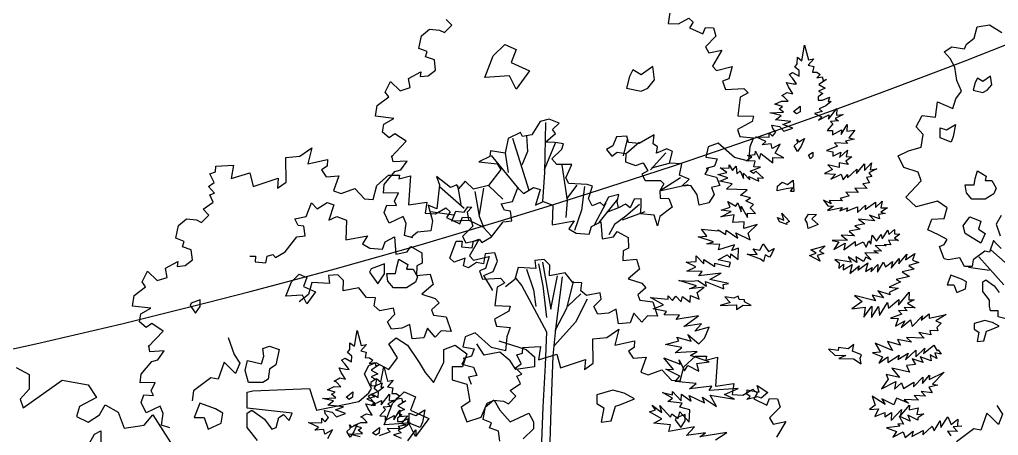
# Model space of a CAD drawing. Header units: inches. Extents: x -11 to 128, y 7 to 56.
# Drawn here: x 35.469 to 36.524, y 22.986 to 23.434 of the extents above; entities that cross this region are included whole.
import ezdxf

# ---------------------------------------------------------------- set-up
doc = ezdxf.new("R2010")
doc.units = ezdxf.units.IN
doc.header["$MEASUREMENT"] = 0
doc.layers.add('CAY', color=94, linetype='Continuous')
doc.layers.add('CAY-3', color=61, linetype='Continuous')
picture_1 = doc.add_image_def('image1.jpg', size_in_pixel=(1680, 1093))

# ---------------------------------------------------------------- blocks, each defined once
blk = doc.blocks.new('A$C76451831')
at = {"layer": 'CAY'}
for p, q in [((2471.8, 2031.9), (2478.5, 2069.3)), ((2478.5, 2069.3), (2487.7, 2034.1)), ((2455.4, 2016.6), (2460.6, 2024.6)), ((2460.6, 2024.6), (2461.2, 2040.4)), ((2461.2, 2040.4), (2471.8, 2031.9)), ((2500.9, 2036.3), (2487.3, 2020.9)), ((2487.3, 2020.9), (2500.3, 2017.8)), ((2487.7, 2034.1), (2500.9, 2036.3)), ((2441.2, 1998.5), (2449.5, 2003.7)), ((2449, 1990.1), (2441.2, 1998.5)), ((2449.5, 2003.7), (2465, 1995)), ((2465.5, 2008.1), (2455.4, 2016.6)), ((2465, 1995), (2465.5, 2008.1)), ((2500.3, 2017.8), (2497.6, 2004.7)), ((2497.6, 2004.7), (2508, 2004.3)), ((2515.9, 1998.6), (2507.5, 1990.8)), ((2508, 2004.3), (2515.9, 1998.6)), ((2435.1, 1980.1), (2451.3, 1976.8)), ((2440.1, 1969.1), (2435.1, 1980.1)), ((2459, 1976.6), (2449, 1990.1)), ((2451.3, 1976.8), (2459, 1976.6)), ((2507.5, 1990.8), (2520.7, 1993)), ((2531.4, 1987.2), (2512.4, 1974.7)), ((2512.4, 1974.7), (2527.9, 1966)), ((2520.7, 1993), (2523.1, 1984.8)), ((2523.1, 1984.8), (2531.4, 1987.2)), ((2423.5, 1948.4), (2437, 1956)), ((2437, 1956), (2450.4, 1952.9)), ((2450.4, 1952.9), (2440.1, 1969.1)), ((2522, 1953.1), (2511.3, 1945.3)), ((2527.9, 1966), (2511.8, 1958.9)), ((2511.8, 1958.9), (2522, 1953.1)), ((2407, 1927.6), (2423.1, 1935.2)), ((2425.3, 1922), (2407, 1927.6)), ((2423.1, 1935.2), (2438.9, 1934.7)), ((2428.9, 1945.4), (2423.5, 1948.4)), ((2438.9, 1934.7), (2428.9, 1945.4)), ((2511.3, 1945.3), (2511.1, 1937.6)), ((2511.1, 1937.6), (2521.5, 1937.2)), ((2521.5, 1937.2), (2538.1, 1944.4)), ((2542.7, 1933.8), (2529.2, 1923.4)), ((2538.1, 1944.4), (2535, 1934)), ((2535, 1934), (2542.7, 1933.8)), ((2395.4, 1906.7), (2427.6, 1908.3)), ((2421.9, 1900.8), (2395.4, 1906.7)), ((2417, 1916.8), (2425.3, 1922)), ((2427.6, 1908.3), (2417, 1916.8)), ((2520.6, 1910.5), (2501.8, 1905.7)), ((2501.8, 1905.7), (2520.1, 1897.4)), ((2529.2, 1923.4), (2513.1, 1916.2)), ((2513.1, 1916.2), (2520.6, 1910.5)), ((2536.2, 1891.4), (2555.7, 1917.4)), ((2555.7, 1917.4), (2555.1, 1901.1)), ((4659.2, 1730), (4666, 1767.4)), ((4666, 1767.4), (4675.2, 1732.1)), ((4642.8, 1714.7), (4648.1, 1722.6)), ((4648.1, 1722.6), (4648.6, 1738.5)), ((4648.6, 1738.5), (4659.2, 1730)), ((4688.4, 1734.4), (4674.7, 1719)), ((4674.7, 1719), (4687.7, 1715.8)), ((4675.2, 1732.1), (4688.4, 1734.4)), ((4687.7, 1715.8), (4685, 1702.8)), ((4628.6, 1696.6), (4636.9, 1701.7)), ((4636.5, 1688.1), (4628.6, 1696.6)), ((4636.9, 1701.7), (4652.5, 1693)), ((4653, 1706.2), (4642.8, 1714.7)), ((4652.5, 1693), (4653, 1706.2)), ((4685, 1702.8), (4695.4, 1702.4)), ((4703.4, 1696.7), (4694.9, 1688.8)), ((4695.4, 1702.4), (4703.4, 1696.7)), ((3847.2, 1679), (3878.4, 1661.9)), ((4627.6, 1667.1), (4622.5, 1678.2)), ((4622.5, 1678.2), (4638.7, 1674.9)), ((4646.4, 1674.6), (4636.5, 1688.1)), ((4638.7, 1674.9), (4646.4, 1674.6)), ((4694.9, 1688.8), (4708.2, 1691.1)), ((4718.8, 1685.3), (4699.8, 1672.8)), ((4699.8, 1672.8), (4715.4, 1664.1)), ((4708.2, 1691.1), (4710.6, 1682.8)), ((4710.6, 1682.8), (4718.8, 1685.3)), ((3864.3, 1582.3), (3957.4, 1648.4)), ((3878.4, 1661.9), (3878.4, 1627.1)), ((3957.4, 1648.4), (4019.9, 1637.7)), ((4611, 1646.4), (4624.4, 1654.1)), ((4616.3, 1643.5), (4611, 1646.4)), ((4624.4, 1654.1), (4637.9, 1650.9)), ((4637.9, 1650.9), (4627.6, 1667.1)), ((4709.5, 1651.1), (4698.8, 1643.4)), ((4715.4, 1664.1), (4699.3, 1656.9)), ((4699.3, 1656.9), (4709.5, 1651.1)), ((3878.4, 1627.1), (3857.2, 1602.9)), ((4019.9, 1637.7), (4040.5, 1607.1)), ((4594.4, 1625.7), (4610.5, 1633.3)), ((4612.8, 1620.1), (4594.4, 1625.7)), ((4610.5, 1633.3), (4626.4, 1632.7)), ((4626.4, 1632.7), (4616.3, 1643.5)), ((4698.8, 1643.4), (4698.5, 1635.7)), ((4698.5, 1635.7), (4708.9, 1635.3)), ((4716.6, 1621.4), (4700.5, 1614.3)), ((4708.9, 1635.3), (4725.5, 1642.4)), ((4730.1, 1631.8), (4716.6, 1621.4)), ((4725.5, 1642.4), (4722.4, 1632.1)), ((4722.4, 1632.1), (4730.1, 1631.8)), ((3857.2, 1602.9), (3864.3, 1582.3)), ((4040.5, 1607.1), (3999.3, 1585.8)), ((4582.8, 1604.8), (4615, 1606.4)), ((4609.3, 1598.9), (4582.8, 1604.8)), ((4595.8, 1588.5), (4609.3, 1598.9)), ((4604.5, 1614.9), (4612.8, 1620.1)), ((4615, 1606.4), (4604.5, 1614.9)), ((4708, 1608.6), (4689.3, 1603.8)), ((4689.3, 1603.8), (4707.5, 1595.4)), ((4699.6, 1587.6), (4724, 1599.9)), ((4700.5, 1614.3), (4708, 1608.6)), ((4723.6, 1589.4), (4743.1, 1615.5)), ((4724, 1599.9), (4723.6, 1589.4)), ((4758.5, 1601.4), (4739.6, 1591.6)), ((4743.1, 1615.5), (4742.6, 1599.2)), ((4742.6, 1599.2), (4758.5, 1601.4)), ((3999.3, 1585.8), (3992.2, 1561.6)), ((4047.6, 1565.2), (4061.2, 1589.4)), ((4061.2, 1589.4), (4092.4, 1572.3)), ((4587.2, 1575.6), (4605.7, 1572.3)), ((4589.7, 1567.4), (4587.2, 1575.6)), ((4632.8, 1584.5), (4595.8, 1588.5)), ((4614, 1577.4), (4632.8, 1584.5)), ((4637.7, 1568.4), (4614, 1577.4)), ((4707.5, 1595.4), (4699.6, 1587.6)), ((4733.7, 1578.2), (4720, 1562.8)), ((4747.1, 1585.9), (4728.4, 1583.8)), ((4728.4, 1583.8), (4733.7, 1578.2)), ((4739.6, 1591.6), (4747.1, 1585.9)), ((4754.1, 1553.5), (4768.1, 1577)), ((4768.1, 1577), (4767.5, 1561.2)), ((3992.2, 1561.6), (4019.9, 1548.1)), ((4019.9, 1548.1), (4047.6, 1565.2)), ((4092.4, 1572.3), (4106.6, 1533.9)), ((4154.9, 1541), (4175.6, 1565.2)), ((4175.6, 1565.2), (4217.4, 1499.1)), ((4580.8, 1546.4), (4581.1, 1557.2)), ((4581.1, 1557.2), (4589, 1548.8)), ((4589, 1548.8), (4597.1, 1559)), ((4597.1, 1559), (4589.7, 1567.4)), ((4605.7, 1572.3), (4616.2, 1561)), ((4616.2, 1561), (4637.7, 1568.4)), ((4720, 1562.8), (4733.1, 1562.4)), ((4732.8, 1552), (4754.5, 1564.3)), ((4733.1, 1562.4), (4732.8, 1552)), ((4754.5, 1564.3), (4754.1, 1553.5)), ((4767.5, 1561.2), (4786.6, 1563.2)), ((4786.6, 1563.2), (4772.4, 1545.1)), ((4106.6, 1533.9), (4154.9, 1541)), ((4572.7, 1536.2), (4549.1, 1547.5)), ((4549.1, 1547.5), (4580.8, 1546.4)), ((4564.3, 1528.4), (4572.7, 1536.2)), ((4585.6, 1530.3), (4564.3, 1528.4)), ((4588, 1519.4), (4585.6, 1530.3)), ((4606.9, 1529.6), (4588, 1519.4)), ((4595.3, 1508.7), (4606.9, 1529.6)), ((4769.2, 1531.6), (4737.5, 1532.7)), ((4737.5, 1532.7), (4745, 1524.8)), ((4785.9, 1541.9), (4764.4, 1537.2)), ((4764.4, 1537.2), (4769.2, 1531.6)), ((4772.4, 1545.1), (4785.9, 1541.9)), ((4745, 1524.8), (4718.3, 1514.8)), ((1958.8, 684.4), (1917.8, 720.8)), ((1948.8, 636.8), (1888.7, 704)), ((1914.2, 671.4), (1863.5, 678.5))]:
    blk.add_line(p, q, dxfattribs=at)
for points in [[(4216, 1534.3), (4196, 1540.6), (4200.2, 1569.1), (4192.8, 1586), (4159, 1570.1), (4147.4, 1595.5), (4153.8, 1613.4), (4177, 1612.3), (4171.7, 1622.9), (4181.2, 1642.9), (4145.3, 1641.9), (4147.4, 1663), (4172.8, 1693.5), (4187.5, 1697.8), (4202.3, 1718.9), (4168.5, 1716.7), (4165.4, 1731.5), (4164.3, 1728.3), (4200.2, 1766.3), (4172.8, 1784.2), (4159, 1774.7), (4143.2, 1788.5), (4146.4, 1807.4), (4170.6, 1821.2), (4126.4, 1826.4), (4130.6, 1851.7), (4158, 1872.8), (4149.6, 1884.4), (4162.2, 1909.7), (4185.4, 1887.6), (4209.7, 1895), (4205.5, 1917.1), (4235, 1933), (4233.9, 1921.4), (4252.9, 1923.5), (4270.8, 1937.2), (4267.7, 1961.4), (4246.6, 1968.8), (4250.8, 1981.5), (4230.8, 1988.9), (4237.1, 2019.4), (4256.1, 2035.3), (4280.3, 2033.1), (4291.9, 2026.8), (4309.9, 2044.7), (4296.2, 2058.5), (4320.4, 2075.3), (4312, 2093.3), (4323.6, 2097.5), (4308.8, 2113.3), (4322.5, 2122.8), (4312, 2143.9), (4325.7, 2148.1), (4326.7, 2161.8), (4368.9, 2163.9), (4363.7, 2132.3), (4408, 2146), (4416.4, 2113.3), (4476.5, 2133.3), (4474.4, 2109.1), (4495.5, 2123.9), (4494.4, 2182.9), (4528.2, 2186.1), (4556.7, 2206.1), (4547.2, 2167.1), (4594.6, 2177.6), (4593.6, 2161.8), (4579.9, 2153.4), (4591.5, 2136.5), (4622.1, 2138.6), (4609.4, 2102.8), (4627.3, 2096.4), (4660, 2108), (4683.2, 2083.8), (4704.3, 2081.7), (4712.8, 2115.4), (4741.2, 2140.7), (4767.6, 2140.7), (4765.5, 2131.2), (4794, 2138.6), (4788.7, 2069), (4833, 2075.3), (4828.8, 2049), (4854.1, 2047.9), (4878.3, 2061.6), (4888.9, 2052.1), (4880.5, 2038.4), (4912.1, 2023.7), (4918.4, 2039.5), (4937.4, 2038.4), (4943.7, 2018.4), (4918.4, 1993.1), (4926.9, 1978.3), (4957.4, 1984.6), (4935.3, 1946.7), (4944.8, 1936.1), (4982.8, 1945.6), (4974.3, 1916.1), (4959.6, 1910.8), (4966.9, 1890.8), (5010.2, 1892.9), (5020.7, 1882.3), (5001.7, 1871.8), (4996.5, 1827.5), (5033.4, 1826.4), (5030.2, 1813.8), (4995.4, 1794.8), (5000.7, 1777.9), (5033.4, 1774.7), (5024.9, 1752.6), (5021.8, 1718.9), (4988, 1727.3), (4949, 1762.1), (4924.8, 1752.6), (4919.5, 1728.3), (4946.9, 1724.1), (4940.6, 1706.2), (4920.5, 1700.9), (4924.8, 1700.9), (4917.4, 1687.2), (4944.8, 1679.8), (4953.2, 1659.8), (4933.2, 1655.6), (4939.5, 1638.7)], [(5008, 1502.4), (5004.9, 1526.6), (4983.8, 1534), (4988, 1546.7), (4968, 1554.1), (4974.3, 1584.7), (4993.3, 1600.5), (5017.5, 1598.4), (5029.1, 1592), (5047.1, 1610), (5033.4, 1623.7), (5057.6, 1640.6), (5049.2, 1658.5), (5060.8, 1662.7), (5046, 1678.5), (5059.7, 1688), (5049.2, 1709.1), (5062.9, 1713.3), (5063.9, 1727), (5106.1, 1729.1), (5100.9, 1697.5), (5145.2, 1711.2), (5153.6, 1678.5), (5213.7, 1698.6), (5211.6, 1674.3), (5232.7, 1689.1), (5231.6, 1748.1), (5265.4, 1751.3), (5293.9, 1771.3), (5284.4, 1732.3), (5331.8, 1742.9), (5330.8, 1727), (5317.1, 1718.6), (5328.7, 1701.7), (5359.3, 1703.8), (5346.6, 1668), (5364.5, 1661.6), (5397.2, 1673.2), (5420.4, 1649), (5441.5, 1646.9), (5450, 1680.6), (5478.4, 1705.9), (5504.8, 1705.9), (5502.7, 1696.5), (5531.2, 1703.8), (5525.9, 1634.2), (5570.2, 1640.6), (5566, 1614.2), (5591.3, 1613.1), (5615.5, 1626.8), (5626.1, 1617.3), (5617.7, 1603.6), (5649.3, 1588.9), (5655.6, 1604.7), (5674.6, 1603.6), (5680.9, 1583.6), (5655.6, 1558.3), (5664.1, 1543.5), (5694.7, 1549.8), (5672.5, 1511.9)], [(530, 749.3), (509.9, 755.6), (514.2, 784.1), (506.8, 800.9), (473, 785.1), (461.4, 810.4), (467.7, 828.4), (490.9, 827.3), (485.7, 837.9), (495.2, 857.9), (459.3, 856.8), (461.4, 877.9), (486.7, 908.5), (501.5, 912.7), (516.3, 933.8), (482.5, 931.7), (479.3, 946.5), (478.3, 943.3), (514.2, 981.3), (486.7, 999.2), (473, 989.7), (457.2, 1003.4), (460.4, 1022.4), (484.6, 1036.1), (440.3, 1041.4), (444.5, 1066.7), (472, 1087.8), (463.5, 1099.4), (476.2, 1124.7), (499.4, 1102.6), (523.6, 1110), (519.4, 1132.1), (549, 1147.9), (547.9, 1136.3), (566.9, 1138.4), (584.8, 1152.1), (581.7, 1176.4), (560.6, 1183.8), (564.8, 1196.4), (544.7, 1203.8), (551.1, 1234.4), (570.1, 1250.2), (594.3, 1248.1), (605.9, 1241.8), (623.8, 1259.7), (610.1, 1273.4)], [(1147, 1290.3), (1142.7, 1263.9), (1168.1, 1262.9), (1192.3, 1276.6), (1202.9, 1267.1), (1194.4, 1253.4), (1226.1, 1238.6), (1232.4, 1254.5), (1251.4, 1253.4), (1257.7, 1233.4), (1232.4, 1208), (1240.8, 1193.3), (1271.4, 1199.6), (1249.3, 1161.6), (1258.8, 1151.1), (1296.7, 1160.6), (1288.3, 1131.1), (1273.5, 1125.8), (1280.9, 1105.7), (1324.2, 1107.9), (1334.7, 1097.3), (1315.7, 1086.8), (1310.4, 1042.5), (1347.4, 1041.4), (1344.2, 1028.7), (1309.4, 1009.8), (1314.7, 992.9), (1347.4, 989.7), (1338.9, 967.6), (1335.8, 933.8), (1302, 942.3), (1263, 977.1), (1238.7, 967.6), (1233.4, 943.3), (1260.9, 939.1), (1254.5, 921.2), (1234.5, 915.9), (1238.7, 915.9), (1231.3, 902.2), (1258.8, 894.8), (1267.2, 874.8), (1247.2, 870.5), (1253.5, 853.7)], [(1942.1, 803.1), (1930.3, 782.3), (1939.8, 754.7)], [(1942.1, 724.5), (1930.3, 736.3), (1923.7, 742.9), (1914.2, 715.4), (1902.8, 717.8), (1874.9, 696.9), (1872.6, 680.8), (1854.1, 680.8), (1842.7, 701.7), (1814.8, 696.9), (1805.7, 699.3), (1794.3, 729.2), (1805.7, 733.9), (1812.8, 745.3), (1792, 757.1), (1766.4, 768.5), (1775.5, 794.1), (1805.7, 796.4), (1812.8, 821.6), (1789.6, 837.7), (1738.5, 824), (1713.4, 847.2), (1750.3, 886.5), (1743.2, 907.3), (1708.6, 918.7), (1694.9, 946.6), (1720, 958), (1750.3, 967.1), (1755, 997.4), (1738.5, 1015.9), (1752.7, 1043.4), (1784.9, 1039.1), (1789.6, 1076), (1826.6, 1059.5), (1833.2, 1082.7), (1847.4, 1101.2), (1835.6, 1126.7), (1831.3, 1159), (1819.5, 1179.8), (1805.7, 1196), (1824.2, 1207.4), (1854.1, 1203), (1858.8, 1214.4), (1877.3, 1228.2), (1884.3, 1256.1), (1914.2, 1260.8), (1944.1, 1242.4)], [(1256.2, 265.5), (1283.5, 283.1), (1219.2, 272.2), (1232.7, 282.1), (1187.2, 276), (1206.5, 296.7), (1144.9, 285.2), (1148.2, 301.4), (1108.5, 305.5), (1127.4, 315.3), (1098.5, 332.2), (1112.3, 337.1), (1104.5, 348.3), (1127.9, 331.1), (1123.1, 347.6), (1148.9, 320), (1151.8, 327.6), (1167.3, 316.6), (1170.6, 332.4), (1193.7, 307.5), (1194.8, 337), (1171, 343.2), (1176.8, 353.5), (1142, 357.4), (1153.2, 365.2), (1129.6, 379.1), (1153.4, 372.9), (1153.7, 381), (1174.2, 359), (1174.8, 374.8), (1198.2, 358.2), (1193.2, 371.5), (1229.8, 354.3), (1225.3, 367.6), (1258.9, 345.2), (1244, 372.4), (1302.2, 362.7), (1278.5, 373.9), (1311.2, 388.7), (1241.7, 383.4), (1247.5, 393.6), (1193.8, 387.8), (1210.1, 400.4), (1160, 404.8), (1170.8, 417.6), (1137, 434.6), (1155.6, 434), (1132.5, 461.5), (1171.9, 447), (1169.5, 457.5), (1182.2, 430.8), (1190.3, 443.7), (1216.6, 429.6), (1211.8, 448.3), (1241.4, 452.3), (1196.6, 467.5), (1212.8, 477.3), (1159.7, 474.2), (1176, 486.8), (1136.3, 493.6), (1168.4, 502.9), (1163.7, 511.2), (1197.8, 501.9), (1190.2, 518), (1216.2, 495.8), (1230.2, 508.9), (1241.6, 535.3), (1206.8, 525.6), (1223.3, 543.6), (1180.5, 537.4), (1215.8, 562.4), (1162.5, 553.9), (1170.5, 564), (1133.4, 565.3), (1139.1, 573.3), (1107.2, 579.8), (1131.5, 589.4), (1100.4, 606.4), (1142.9, 602.6), (1143.1, 610.3), (1153.2, 599.5), (1161.7, 609.7), (1174.4, 596.1), (1177.5, 609.1), (1195.6, 595.3), (1196.2, 611.2), (1217.2, 602.3), (1212.8, 618.8), (1229.1, 631.3), (1194, 627.1), (1210.6, 634.7), (1168.4, 647.1), (1200.1, 646), (1213.8, 647.7), (1234.6, 633.9), (1232.3, 644.8), (1276.9, 627), (1274.6, 637.9), (1287.8, 640.2), (1242.8, 649.4), (1270.1, 664.8), (1216.4, 658.5), (1224.9, 668.7), (1187.8, 670), (1209.5, 680.1), (1185.8, 691.3), (1209.9, 693.2), (1210.4, 706.8), (1228.3, 687.6), (1228.7, 698), (1254.8, 681.2), (1255.1, 688.9), (1289.2, 680), (1292.3, 690.3), (1263.1, 696.8), (1284.8, 709.2), (1292.7, 701.2), (1293, 711.6), (1311.1, 697.8), (1312.1, 724.6), (1296, 719.7), (1301.9, 732.6), (1263.9, 720.8), (1267.1, 733.8), (1235.4, 734.9), (1251.4, 739.8), (1214.7, 752), (1236, 753.5), (1223, 770.3), (1262.8, 766.2), (1262.9, 768.9), (1281.5, 757.4), (1281.9, 768.2), (1310.2, 748.6), (1305.7, 761.9), (1339.5, 744.9), (1334.6, 760.9), (1356.7, 781.5), (1324.6, 771.7), (1325.2, 788), (1298.4, 786.2), (1301.7, 804.7), (1269.4, 800.4), (1293.9, 813.1), (1270, 816.2), (1291.5, 823.6), (1286.5, 837), (1305.2, 825.9), (1310.4, 833.9), (1317.9, 812.3), (1318.3, 825.4), (1333.2, 798.2), (1333.6, 809), (1352.2, 808.4), (1339.5, 822), (1347.9, 829.8), (1329.6, 838.2), (1340.3, 846), (1316.5, 852.2), (1332.8, 864.8), (1282.6, 866.6), (1296.2, 879.2), (1266.9, 885.7), (1286.2, 893.2), (1262.5, 901.7), (1284, 906.4), (1268.1, 917.8), (1289.3, 917.1), (1289.6, 924.8), (1297.3, 911.4), (1305.8, 921.5), (1307.9, 902.9), (1315.9, 910.7), (1323.4, 891.9), (1323.8, 905), (1339.1, 888.6), (1336.7, 896.9), (1360.3, 885.2), (1357.8, 893.4), (1371.4, 892.9), (1353.4, 909.4), (1347.8, 904.2), (1339.8, 909.9), (1364.2, 919.5), (1348.4, 920), (1351.5, 933.5), (1330.3, 934.3), (1343.8, 944.2), (1333.4, 947.3), (1352.1, 949.4), (1352.4, 957.5), (1362.1, 938.6), (1365.3, 951.6), (1394, 929.3), (1394.4, 942.4), (1420.7, 941.5), (1399.8, 953.1), (1411.4, 974), (1392.5, 963.8), (1390.1, 974.8), (1368.8, 972.8), (1377.2, 980.7), (1353.6, 991.9), (1385.3, 990.8), (1385.6, 1001.7), (1393.5, 993.3), (1401.6, 1003.4), (1394.2, 1011.8), (1391.7, 1020.1), (1410.2, 1016.7), (1420.7, 1005.5), (1442.2, 1012.9), (1418.5, 1021.8), (1437.3, 1028.9), (1400.3, 1032.9), (1413.8, 1043.3), (1387.3, 1049.2), (1419.5, 1050.8), (1409, 1059.4), (1417.3, 1064.5), (1398.9, 1070.1), (1415, 1077.7), (1430.9, 1077.2), (1420.8, 1088), (1415.5, 1090.9), (1428.9, 1098.6), (1442.4, 1095.4), (1432.1, 1111.6), (1427, 1122.6), (1443.2, 1119.4), (1450.9, 1119.1), (1441, 1132.6), (1433.1, 1141), (1441.4, 1146.2), (1457, 1137.5), (1457.5, 1150.6), (1447.3, 1159.1), (1452.6, 1167.1), (1453.1, 1182.9), (1463.7, 1174.4), (1470.5, 1211.8), (1479.7, 1176.6), (1492.9, 1178.8), (1479.2, 1163.4), (1492.2, 1160.3), (1489.5, 1147.2), (1499.9, 1146.8), (1507.9, 1141.1), (1499.4, 1133.3), (1512.7, 1135.5), (1515.1, 1127.3), (1523.3, 1129.7), (1504.3, 1117.2), (1519.9, 1108.5), (1503.8, 1101.4), (1514, 1095.6), (1503.3, 1087.8), (1503, 1080.1), (1513.4, 1079.7), (1530, 1086.9), (1526.9, 1076.5), (1534.6, 1076.3), (1521.1, 1065.9), (1505, 1058.7), (1512.5, 1053), (1493.8, 1048.2), (1512, 1039.9), (1504.1, 1032), (1528.5, 1044.3), (1528.1, 1033.9), (1547.6, 1060), (1547.1, 1043.7), (1563, 1045.8), (1544.1, 1036.1), (1551.6, 1030.3), (1532.9, 1028.3), (1538.2, 1022.7), (1524.5, 1007.3), (1537.6, 1006.8), (1537.3, 996.4), (1559, 1008.8), (1558.6, 997.9), (1572.6, 1021.5), (1572, 1005.6), (1591.1, 1007.7), (1576.9, 989.6), (1590.4, 986.4), (1568.9, 981.7), (1573.7, 976.1), (1542, 977.2), (1549.5, 969.2), (1522.8, 959.3), (1538.6, 956), (1538.2, 945.6), (1557.1, 955.4), (1554, 942.3), (1573.2, 960.2), (1569.9, 944.5), (1583.5, 944), (1569.5, 933.6), (1574.7, 925.7), (1553.5, 929.2), (1553.1, 918.3), (1526.6, 924.7), (1537.1, 913.4), (1518.2, 903.7), (1544.9, 902.7), (1533.5, 890), (1558, 902.3), (1563, 889), (1573.8, 901.7), (1573.5, 893.6), (1595.6, 914.1), (1595.2, 903.7), (1614.6, 927.1), (1614, 910.8), (1631, 929.2), (1627.7, 913), (1643.6, 915.2), (1624.7, 905.4), (1632.1, 897), (1618.9, 894.7), (1626.6, 881.3), (1610.2, 879.2), (1620.7, 867.9), (1591.3, 868.9), (1599.1, 858.2), (1569.6, 859.3), (1577.5, 850.8), (1556, 843.9), (1561.2, 838.3), (1529.1, 839.4), (1534.2, 831), (1515.9, 839.8), (1525.9, 826.3), (1539.5, 825.9), (1525.5, 815.5), (1560.6, 822.4), (1554.9, 814.4), (1573.8, 821.9), (1570.8, 813.9), (1597.8, 823.8), (1597.4, 810.2), (1616.6, 828.2), (1616.2, 817.7), (1640.9, 835.5), (1640.4, 822.3), (1656.8, 837.6), (1653.5, 821.9), (1669.8, 821.3), (1653.1, 811), (1663.9, 807.9), (1648, 805.8), (1649.9, 795.3), (1626.6, 803.8), (1639.3, 790.2), (1599.5, 794.3), (1615, 782.9), (1590.8, 778.7), (1604.1, 770.1), (1577.2, 765.6), (1590, 754.7), (1558.3, 755.8), (1573.8, 744.4), (1536.6, 743), (1552.3, 740.2), (1540.8, 721.6), (1568.1, 736.9), (1564.8, 720.7), (1592.2, 741.1), (1591.9, 730.6), (1610.8, 740.4), (1618.5, 727), (1624.5, 742.7), (1629.2, 734.8), (1632.6, 756), (1643, 742), (1654, 757.9), (1656.3, 747), (1670.2, 767.8), (1672.6, 757.3), (1686.6, 770), (1686.2, 759.1), (1699.3, 758.6), (1685.9, 748.7), (1696.1, 742.9), (1672.1, 743.7), (1677.2, 733.1), (1661.3, 733.7), (1666.6, 730.8), (1639.9, 731.7), (1655.3, 717.6), (1636.8, 718.2), (1647, 712.9), (1615.3, 714), (1630.6, 697.1), (1617.6, 703), (1611.9, 692.8), (1593.7, 703.8), (1595.9, 690.6), (1575.1, 704.5), (1582.3, 691.1), (1542.7, 697.9), (1553.3, 689.4), (1552.8, 676.3), (1563.6, 686.3), (1563.1, 673.2), (1584.9, 685.6), (1579.1, 664.5), (1601.1, 682.3), (1598, 672), (1622.6, 689.7), (1616.4, 668.6), (1632.6, 678.5), (1629.6, 668.1), (1646.1, 686.1), (1645.4, 667.6), (1659.8, 691.1), (1664.9, 680), (1681.2, 693.1), (1677.9, 676.9), (1697.3, 700.2), (1696.8, 687.1), (1716.2, 710.4), (1713, 696.9), (1734.9, 712.5), (1729.3, 696.4), (1745, 690.8), (1720.7, 683.5), (1733.6, 674.9), (1704.3, 668.2), (1722.5, 656.7), (1690.1, 650.1), (1700.8, 644.3), (1673.6, 631.7), (1694.8, 628.7), (1673.2, 618.6), (1675.7, 613), (1646.5, 622.2), (1659.6, 605.9), (1633, 611.8), (1640.7, 598.4), (1590.4, 611), (1608.5, 596.8), (1583.9, 579.1), (1616.2, 583.4), (1612.6, 559.5), (1632.1, 585.5), (1631.2, 558.8), (1648, 585), (1649.9, 563.6), (1669.6, 594.7), (1671.9, 581.4), (1696.6, 601.9), (1696.1, 588.3), (1721.2, 619.6), (1720.6, 601), (1733.7, 600.6), (1717.6, 593), (1735.8, 581.9), (1709.1, 582.8), (1716.9, 574.4), (1695.7, 575.2), (1703.5, 566.7), (1676.5, 557.2), (1695, 556.6), (1688.9, 538.2), (1710.7, 550.6), (1702.4, 535), (1724.3, 552.8), (1728.8, 536.8), (1753.7, 562.3), (1750.6, 551.9), (1769.7, 567.1), (1769.3, 556.7), (1810, 565.7), (1785.4, 550.7), (1798.4, 544.8), (1787.6, 534.8), (1790, 526.5), (1771, 527.2), (1773.4, 516.7), (1744.6, 522.7), (1757.2, 509.1), (1714.7, 510.6), (1727.4, 499.2), (1693.2, 505.9), (1700.9, 492.5), (1669.1, 501.3), (1681.4, 479.5), (1639.5, 497.3), (1652.3, 475.6), (1633.6, 473.5), (1657.4, 464.5), (1648.7, 449), (1670.5, 464.1), (1670, 450.9), (1697.4, 468.6), (1694.3, 457.8), (1718.8, 473.3), (1712.8, 457.1), (1737.7, 480.3), (1737.1, 464.5), (1759.1, 485), (1755.9, 472), (1780.7, 492.4), (1788.3, 478.5), (1790.7, 481.2), (1798.5, 470.5), (1782.7, 473.7), (1787.7, 460), (1771.7, 468.7), (1773.9, 455), (1747.5, 464.1), (1755.2, 450.7), (1728.8, 459.3), (1736.5, 445.9), (1715.1, 443.9), (1722.2, 427.8), (1680, 437), (1698.2, 415), (1666.3, 421.6), (1671.3, 411), (1654.7, 387.5), (1689.7, 404.9), (1686.3, 386.4), (1702.7, 401.7), (1707.7, 388.4), (1732.3, 403.4), (1731.9, 392.6), (1754, 415.8), (1753.4, 400), (1770, 420.7), (1769.7, 410.3), (1805.2, 427.6), (1777.4, 399.1), (1790.4, 396), (1769, 391.3), (1776.7, 377.8), (1750.1, 381.5), (1760.6, 370.2), (1733.8, 371.2), (1743.9, 360.4), (1709.5, 361.6), (1719.6, 353.1), (1691, 365), (1685, 349.3), (1656.1, 363.5), (1663.8, 350.1), (1632.7, 369.7), (1639.7, 348.2), (1626.2, 337.8), (1647.6, 339.7), (1638.8, 321.5), (1663.1, 331), (1662.7, 320.6), (1679, 330.5), (1678.3, 311.9), (1703.2, 337.8), (1700, 322), (1722.2, 348), (1721.8, 337.1), (1743.2, 341.8), (1740, 326.1), (1756.3, 327.8), (1742.4, 317.8), (1742.2, 312.4), (1718.6, 324.1), (1723.6, 310.3), (1697.2, 322.1), (1707.5, 303.2), (1694.3, 303.7), (1699.1, 298), (1667.2, 293.7), (1691, 285.2), (1682.3, 271.9), (1706.8, 284.6), (1711.8, 270.9), (1730.9, 286.1), (1727.7, 273), (1755, 287.9), (1754.6, 277.5), (1776.6, 298.1), (1781.7, 287), (1795.6, 310.5), (1797.8, 294.6), (1814.6, 320.8), (1822.1, 301.9), (1838.4, 314.5), (1837.8, 298.6), (1848.2, 298.3), (1826.8, 296.3), (1837.3, 285.1), (1813.3, 285.9), (1821.1, 275.2)], [(1253.5, 853.7), (1240.8, 833.6), (1217.6, 828.4), (1212.4, 852.6), (1197.6, 874.8), (1175.4, 873.7), (1193.4, 890.6), (1170.2, 900.1), (1175.4, 927.5), (1145.9, 928.6), (1153.3, 957), (1139.6, 963.4), (1115.3, 952.8), (1117.4, 967.6), (1106.9, 975), (1109, 997.1), (1073.1, 976), (1047.8, 978.1), (1043.6, 993.9), (1019.3, 991.8), (1009.9, 970.7), (995.1, 961.2), (1007.7, 945.4), (1020.4, 954.9), (1041.5, 951.8), (1040.4, 931.7), (1064.7, 923.3), (1082.6, 929.6), (1094.2, 910.6), (1079.5, 902.2), (1087.9, 887.4), (1124.8, 887.4), (1132.2, 879), (1122.7, 862.1), (1123.8, 845.2), (1144.9, 844.2), (1152.2, 823.1), (1122.7, 800.9), (1117.4, 778.8), (1109, 804.1), (1076.3, 807.3), (1078.4, 825.2), (1078.4, 843.1), (1061.5, 842.1), (1052, 822), (1040.4, 830.5), (1023.6, 822), (1020.4, 836.8), (1024.6, 853.7), (999.3, 847.3), (988.8, 826.2), (979.3, 834.7), (960.3, 826.2), (951.8, 844.2), (961.3, 873.7), (948.7, 877.9), (904.4, 880), (897, 893.7), (911.8, 925.4), (875.9, 925.4), (863.3, 939.1), (887.5, 962.3), (891.7, 975), (871.7, 978.1), (848.5, 979.2), (872.7, 1000.3), (865.4, 1009.8), (881.2, 1024.5), (856.9, 1034), (835.8, 1028.7), (815.8, 997.1), (793.6, 992.9), (788.4, 1002.4), (758.8, 987.6), (751.5, 952.8), (716.7, 958.1), (714.5, 944.4), (688.2, 931.7), (732.5, 927.5), (740.9, 913.8), (711.4, 874.8), (675.5, 866.3), (655.5, 885.3), (639.7, 867.4), (635.4, 876.9), (620.7, 870.5), (586.9, 896.9), (594.3, 876.9), (588, 818.9), (566.9, 828.4), (577.4, 790.4), (573.2, 766.1), (541.6, 763), (527.9, 752.4)], [(848.5, 1026.6), (846.4, 906.4), (841.1, 836.8)], [(769.4, 988.7), (808.4, 864.2)], [(803.1, 995), (805.2, 957), (791.5, 924.3)], [(871.7, 977.1), (845.3, 912.7)], [(1044.7, 985.5), (1035.2, 946.5)], [(1073.1, 978.1), (1042.6, 951.8)], [(717.7, 947.5), (784.2, 866.3)], [(751.5, 952.8), (758.8, 906.4)], [(1137.5, 953.9), (1100.6, 912.7)], [(1484.5, 939.3), (1479.8, 947.6), (1490.5, 955.4), (1490.1, 944.5), (1484.5, 939.3)], [(887.5, 924.3), (900.2, 838.9), (897, 798.8)], [(1148, 928.6), (1102.7, 917)], [(1172.3, 893.7), (1123.8, 862.1)], [(594.3, 872.7), (653.4, 821)], [(634.4, 741.9), (648.1, 741.9), (647, 728.2), (672.4, 726.1), (675.5, 741.9), (689.2, 746.1), (695.6, 738.7), (718.8, 752.4), (747.2, 788.3), (767.3, 790.4), (764.1, 813.6), (750.4, 815.7), (742, 831.5), (769.4, 836.8), (782, 869.5), (795.8, 855.8), (820, 870.5), (835.8, 865.3), (824.2, 828.4), (843.2, 836.8), (866.4, 828.4), (864.3, 780.9), (917, 790.4), (904.4, 771.4), (922.3, 760.9), (952.9, 758.7), (959.2, 776.7), (981.4, 788.3), (984.5, 747.1), (1012, 752.4), (1020.4, 765.1), (1046.8, 750.3), (1047.8, 725), (1035.2, 718.7), (1034.1, 695.5), (1066.8, 698.6), (1074.2, 674.4), (1046.8, 651.2), (1079.5, 640.6), (1089, 630.1), (1070, 613.2), (1075.2, 600.5), (1105.8, 596.3), (1117.4, 561.5), (1093.2, 562.6), (1079.5, 547.8), (1060.5, 568.9), (1052, 545.7), (1023.6, 543.6), (1018.3, 578.4), (999.3, 568.9), (974, 566.8), (964.5, 584.7), (982.4, 602.7), (979.3, 617.4), (946.6, 611.1), (932.9, 622.7), (936, 641.7), (913.9, 642.7), (895.9, 665.9), (858, 658.6), (859, 683.9), (845.3, 697.6), (823.2, 695.5), (825.3, 676.5), (783.1, 678.6), (774.7, 650.1), (752.5, 632.2)], [(637.6, 874.8), (644.9, 829.4)], [(711.4, 874.8), (746.2, 842.1)], [(923.4, 875.8), (899.1, 843.1)], [(942.4, 872.7), (935, 815.7), (918.1, 767.2)], [(1191.3, 876.9), (1125.9, 862.1)], [(678.7, 861.1), (689.2, 802), (700.8, 773.5), (717.7, 754.5)], [(699.8, 868.4), (689.2, 805.2)], [(662.9, 791.4), (623.8, 789.3), (633.3, 813.6), (653.4, 811.5), (661.8, 824.1), (671.3, 823.1), (660.8, 811.5), (663.9, 793.6)], [(993, 832.6), (965.6, 779.8)], [(1021.5, 842.1), (976.1, 786.2)], [(1027.8, 823.1), (995.1, 810.4)], [(1074.2, 829.4), (1041.5, 802), (1014.1, 782), (1000.4, 756.6)], [(572.2, 812.5), (628.1, 805.2)], [(1033.1, 792.5), (1087.9, 812.5)], [(662.9, 792.5), (699.8, 775.6)], [(720.9, 623.7), (720.9, 624.8), (700.8, 659.6), (723, 669.1), (733.5, 693.4), (727.2, 713.4), (704, 711.3), (699.8, 687), (682.9, 690.2), (663.9, 677.5), (651.3, 682.8), (655.5, 700.7), (629.1, 691.2), (618.6, 700.7), (634.4, 741.9)], [(1960.6, 553.8), (1935.1, 560.5), (1935.1, 574.6), (1916.6, 574.6), (1914.2, 586), (1914.2, 599.8), (1898.1, 620.6), (1898.1, 643.8), (1905.2, 648.6), (1925.6, 634.4), (1937.4, 618.3)], [(831.6, 687), (842.2, 634.3), (850.6, 558.4)], [(841.1, 691.2), (861.1, 578.4), (877, 658.6)], [(803.1, 674.4), (820, 624.8), (825.3, 584.7)], [(774.7, 655.4), (791.5, 634.3), (850.6, 524.6), (847.4, 444.5), (842.2, 343.2), (836.9, 219.8), (831.6, 177.6), (821.1, 141.8)], [(888.6, 656.4), (872.7, 530.9), (866.4, 466.6), (861.1, 337.9), (856.9, 208.2), (854.8, 166), (859, 143.9)], [(914.9, 644.8), (899.1, 580.5), (870.6, 526.7)], [(932.9, 615.3), (902.3, 585.8)], [(948.7, 602.7), (920.2, 547.8), (869.6, 490.9)]]:
    blk.add_lwpolyline(points, dxfattribs=at)
for points in [[(4784.5, 1915.2), (4800.4, 1915.2), (4810.9, 1896.7), (4805.6, 1883.5), (4784.5, 1870.3), (4752.8, 1870.3), (4739.6, 1886.1), (4737, 1904.6), (4758.1, 1904.6), (4760.8, 1920.5), (4766, 1939), (4787.2, 1925.7)], [(2451.7, 1910.2), (2468, 1922.8), (2467.5, 1909.6), (2459.2, 1904.5)], [(4507.9, 1884.3), (4526.4, 1902.8), (4544.9, 1894.9), (4536.9, 1873.7), (4566, 1860.5), (4544.9, 1831.5), (4534.3, 1852.6), (4494.7, 1850)], [(4267.5, 1833.2), (4264.9, 1827.9), (4278.1, 1809.4), (4288.7, 1825.2), (4288.7, 1841.1)], [(4396.9, 1672), (4402.2, 1695.8), (4436.5, 1687.9), (4441.8, 1706.3), (4439.1, 1724.8), (4455, 1730.1), (4478.7, 1722.2), (4470.8, 1685.2), (4455, 1674.7), (4452.3, 1650.9), (4439.1, 1643), (4404.8, 1643)], [(4639.1, 1608.3), (4655.4, 1620.8), (4655, 1607.7), (4646.6, 1602.6)], [(4791, 1545.5), (4791, 1569.3), (4806.8, 1564), (4827.9, 1577.2), (4822.7, 1548.1), (4817.4, 1534.9)], [(5431.9, 1558.7), (5429.3, 1553.4), (5442.5, 1535), (5453, 1550.8), (5453, 1566.7)], [(4641.2, 1525.7), (4649.6, 1533.5), (4647.2, 1541.3), (4652.4, 1535.7), (4665.8, 1543.4), (4657.5, 1525.1), (4648.9, 1512.3)], [(4035, 1519.2), (4050.8, 1527.2), (4050.8, 1495.5), (4066.6, 1495.5), (4078.5, 1459.8), (4102.3, 1467.8), (4090.4, 1432.1), (4027.1, 1436.1), (4015.2, 1424.2), (4003.3, 1483.6), (4015.2, 1483.6)], [(722.8, 1185.8), (750.5, 1213.5), (778.2, 1201.7), (766.3, 1170), (809.9, 1150.2), (778.2, 1106.6), (762.4, 1138.3), (703, 1134.3)], [(1109.9, 1128.8), (1106, 1160.5), (1078.3, 1140.7), (1058.5, 1152.6), (1050.5, 1136.7), (1042.6, 1109), (1078.3, 1101.1), (1094.1, 1109)], [(1919.5, 1116.7), (1916.9, 1137.8), (1898.4, 1124.6), (1885.2, 1132.5), (1880, 1122), (1874.7, 1103.5), (1898.4, 1098.2), (1909, 1103.5)], [(1443.6, 1052.7), (1459.9, 1065.3), (1459.5, 1052.2), (1451.1, 1047)], [(1795.5, 989.9), (1795.5, 1013.7), (1811.3, 1008.4), (1832.5, 1021.6), (1827.2, 992.6), (1821.9, 979.4)], [(1445.7, 970.1), (1454.1, 978), (1451.7, 985.8), (1456.9, 980.2), (1470.4, 987.9), (1462, 969.6), (1453.4, 956.7)], [(1903.7, 887), (1919.5, 887), (1930.1, 868.5), (1924.8, 855.3), (1903.7, 842.1), (1872, 842.1), (1858.8, 857.9), (1856.2, 876.4), (1877.3, 876.4), (1880, 892.2), (1885.2, 910.7), (1906.4, 897.5)], [(1444.6, 860.9), (1436.9, 861.2), (1442.2, 869.2), (1426.3, 867), (1404.8, 862.3), (1405.2, 873.2), (1416.4, 883.2), (1429.3, 877.3), (1442.8, 887.7)], [(1428.7, 781.7), (1410.3, 787.8), (1405.3, 798.4), (1420.9, 792.4), (1416.1, 808.9), (1434.4, 789.2), (1426.1, 784.5)], [(1476.9, 785.4), (1471.7, 793.3), (1479.9, 806.6), (1498.9, 806), (1487.6, 795.5), (1503, 781.8), (1478.7, 771.8)], [(1856.2, 760.2), (1850.9, 778.7), (1866.8, 799.8), (1893.2, 789.3), (1887.9, 770.8), (1903.7, 760.2), (1893.2, 736.5)], [(1364.6, 698.7), (1332.9, 710.2), (1356.9, 709.4), (1346.9, 723.3), (1362.7, 720.1), (1370.9, 735.6), (1383.8, 716.6), (1397.3, 724.3), (1391.3, 710.9), (1386.1, 703.4), (1375.4, 708.7), (1372.1, 693)], [(1485.1, 721.2), (1519.8, 730.4), (1506.2, 717.8), (1516.9, 712), (1500.4, 707.1), (1508.1, 693.7), (1481.9, 707.7), (1497.9, 712.6)], [(1313.2, 601.7), (1310.8, 609.9), (1300.2, 604.8), (1278.6, 608.3), (1291.7, 594.7), (1267.4, 587.4), (1307.3, 588.7), (1306.9, 577.9), (1323.2, 588.2), (1342.2, 587.5), (1326.2, 596.2), (1326.3, 601.2)], [(1603.8, 461), (1606.8, 469), (1585.8, 477.9), (1589, 493.7), (1575.1, 483.3), (1551.6, 486.8), (1551.4, 479.1), (1527.5, 482.7), (1542.8, 468.5), (1569.5, 467.6), (1553, 460.5), (1587.8, 459.2), (1606, 447.7)], [(1037.6, 376.9), (1009.9, 384), (971.5, 373.4), (971.5, 352.7), (988.6, 342.1), (982.2, 307.9), (1006.3, 310.8), (1016.4, 345.6), (1027, 349.2), (1061.8, 363.3)], [(1332, 374.8), (1332.4, 385.2), (1361.2, 379.2), (1356.8, 395.2), (1382.5, 378.5), (1366.1, 365.4), (1358.1, 368.4), (1331.6, 361.7), (1339.5, 369.1)]]:
    blk.add_lwpolyline(points, close=True, dxfattribs=at)
at = {"layer": 'CAY-3'}
for p, q in [((86.7, 510.8), (100.8, 469.5)), ((472.7, 495.7), (489.8, 509.9)), ((493.3, 461.5), (472.7, 495.7)), ((489.8, 509.9), (517.5, 492.2)), ((701.4, 468), (683.7, 495.7)), ((736.2, 502.8), (801.7, 482.1)), ((517.5, 492.2), (545.2, 450.9)), ((604.1, 482.1), (631.9, 492.2)), ((604.1, 450.9), (604.1, 482.1)), ((631.9, 492.2), (659.6, 471.5)), ((659.6, 471.5), (649.5, 440.3)), ((739.2, 475.1), (701.4, 468)), ((763.9, 454.4), (739.2, 475.1)), ((801.7, 482.1), (822.3, 464.4)), ((76.8, 451.7), (62.5, 410.5)), ((86.7, 441.8), (76.8, 451.7)), ((100.8, 469.5), (114.4, 448.9)), ((114.4, 448.9), (104.4, 424.1)), ((424.3, 443.8), (441.4, 450.9)), ((441.4, 450.9), (472.7, 433.8)), ((472.7, 433.8), (493.3, 461.5)), ((545.2, 450.9), (559.3, 426.7)), ((580, 402.5), (604.1, 450.9)), ((777.5, 433.8), (763.9, 454.4)), ((822.3, 464.4), (822.3, 440.3)), ((104.4, 424.1), (86.7, 441.8)), ((413.7, 423.2), (424.3, 443.8)), ((430.8, 388.4), (413.7, 423.2)), ((559.3, 426.7), (580, 402.5)), ((624.8, 440.3), (624.8, 409)), ((649.5, 440.3), (624.8, 440.3)), ((822.3, 440.3), (777.5, 433.8)), ((45.4, 414.1), (3.5, 382.8)), ((62.5, 410.5), (45.4, 414.1)), ((624.8, 409), (659.6, 399)), ((3.5, 382.8), (0, 358.6)), ((132.1, 379.3), (145.6, 382.8)), ((132.1, 340.9), (132.1, 379.3)), ((145.6, 382.8), (281.8, 388.3)), ((281.8, 388.3), (298.9, 336.4)), ((400.1, 357.1), (424.3, 378.3)), ((424.3, 378.3), (430.8, 388.4)), ((659.6, 399), (666.6, 357.1)), ((298.9, 336.4), (400.1, 357.1)), ((666.6, 357.1), (646, 343.5)), ((694.4, 319.3), (708.5, 353.5)), ((708.5, 353.5), (725.6, 360.6)), ((725.6, 360.6), (739.2, 336.4)), ((240, 329.4), (132.1, 340.9)), ((132.7, 329.4), (143.3, 336.4)), ((132.7, 294.5), (132.7, 329.4)), ((143.3, 336.4), (173.9, 315.2)), ((232.9, 311.7), (240, 329.4)), ((646, 343.5), (659.6, 308.7)), ((739.2, 336.4), (763.9, 308.7)), ((763.9, 308.7), (808.7, 329.4)), ((808.7, 329.4), (819.4, 308.7)), ((1908, 329.4), (1893.8, 288.2)), ((1917.9, 319.4), (1908, 329.4)), ((1932.1, 347.2), (1945.6, 326.5)), ((173.9, 315.2), (191.6, 291)), ((201.6, 294.5), (208.7, 318.7)), ((208.7, 318.7), (219.3, 325.8)), ((219.3, 325.8), (232.9, 311.7)), ((659.6, 308.7), (694.4, 319.3)), ((819.4, 308.7), (819.4, 291.6)), ((1935.6, 301.8), (1917.9, 319.4)), ((1945.6, 326.5), (1935.6, 301.8)), ((156.8, 263.3), (132.7, 294.5)), ((191.6, 291), (201.6, 294.5)), ((819.4, 291.6), (794.6, 267.4)), ((1876.7, 291.7), (1834.8, 260.5)), ((1893.8, 288.2), (1876.7, 291.7))]:
    blk.add_line(p, q, dxfattribs=at)
blk.add_lwpolyline([(138.9, 705.6), (152.6, 705.6), (151.5, 691.9), (176.9, 689.8), (180, 705.6), (193.7, 709.9), (200.1, 702.5), (223.3, 716.2), (251.7, 752), (271.8, 754.2), (268.6, 777.4), (254.9, 779.5), (246.5, 795.3), (273.9, 800.6), (286.5, 833.3), (300.3, 819.5), (324.5, 834.3), (340.3, 829), (328.7, 792.1), (347.7, 800.6), (370.9, 792.1), (368.8, 744.7), (421.5, 754.2), (408.9, 735.2), (426.8, 724.6), (457.4, 722.5), (463.7, 740.4), (485.9, 752), (489, 710.9), (516.5, 716.2), (524.9, 728.8), (551.3, 714.1), (552.3, 688.8), (539.7, 682.4), (538.6, 659.2), (571.3, 662.4), (578.7, 638.1), (551.3, 614.9), (584, 604.4), (593.5, 593.8), (574.5, 577), (579.7, 564.3), (610.3, 560.1), (621.9, 525.3), (597.7, 526.3), (584, 511.6), (565, 532.7), (556.5, 509.5), (528.1, 507.4), (522.8, 542.2), (503.8, 532.7), (478.5, 530.6), (469, 548.5), (486.9, 566.4), (483.8, 581.2), (451.1, 574.9), (437.4, 586.5), (440.5, 605.4), (418.4, 606.5), (400.5, 629.7), (362.5, 622.3), (363.5, 647.6), (349.8, 661.3), (327.7, 659.2), (329.8, 640.3), (287.6, 642.4), (279.2, 613.9), (257, 596)], dxfattribs=at)
for points in [[(430.1, 675.3), (426.1, 667.3), (445.9, 639.6), (461.7, 663.4), (461.7, 687.1)], [(1847.4, 650.5), (1821.8, 660), (1812.8, 636.8), (1828.9, 636.8), (1835.6, 618.3), (1856.4, 627.7), (1858.8, 643.8)], [(1921.3, 546.7), (1902.8, 551.4), (1877.3, 544.4), (1877.3, 530.6), (1888.7, 523.5), (1884.3, 500.7), (1900.5, 502.7), (1907.1, 525.9), (1914.2, 528.2), (1937.4, 537.7)], [(481.1, 352.5), (508.8, 380.2), (536.5, 368.3), (524.6, 336.6), (568.2, 316.8), (536.5, 273.3), (520.7, 305), (461.3, 301)], [(56.6, 339.4), (18.3, 353.5), (4.7, 318.7), (28.9, 318.7), (38.9, 291), (70.2, 305.2), (73.7, 329.4)]]:
    blk.add_lwpolyline(points, close=True, dxfattribs=at)

msp = doc.modelspace()

# ---------------------------------------------------------------- linework, layer by layer
msp.add_arc((33.915, 30.0503), 7.1406, 251.3408, 300.38872)

# ---------------------------------------------------------------- block references
at = {"layer": 'CAY', "xscale": 0.0004489089019145984, "yscale": 0.0004489089019145984, "zscale": 0.0004489089019145984}
for p in [(35.655, 22.8622), (33.7384, 22.3054), (34.749, 22.1313)]:
    msp.add_blockref('A$C76451831', p, dxfattribs=at)

# ---------------------------------------------------------------- pictures from other files: only their frames are drawn
image = msp.add_image(picture_1, insert=(12.4966, 7.3772), size_in_units=(74.4025, 48.4059))
image.dxf.flags = 6

doc.saveas('drawing.dxf')
